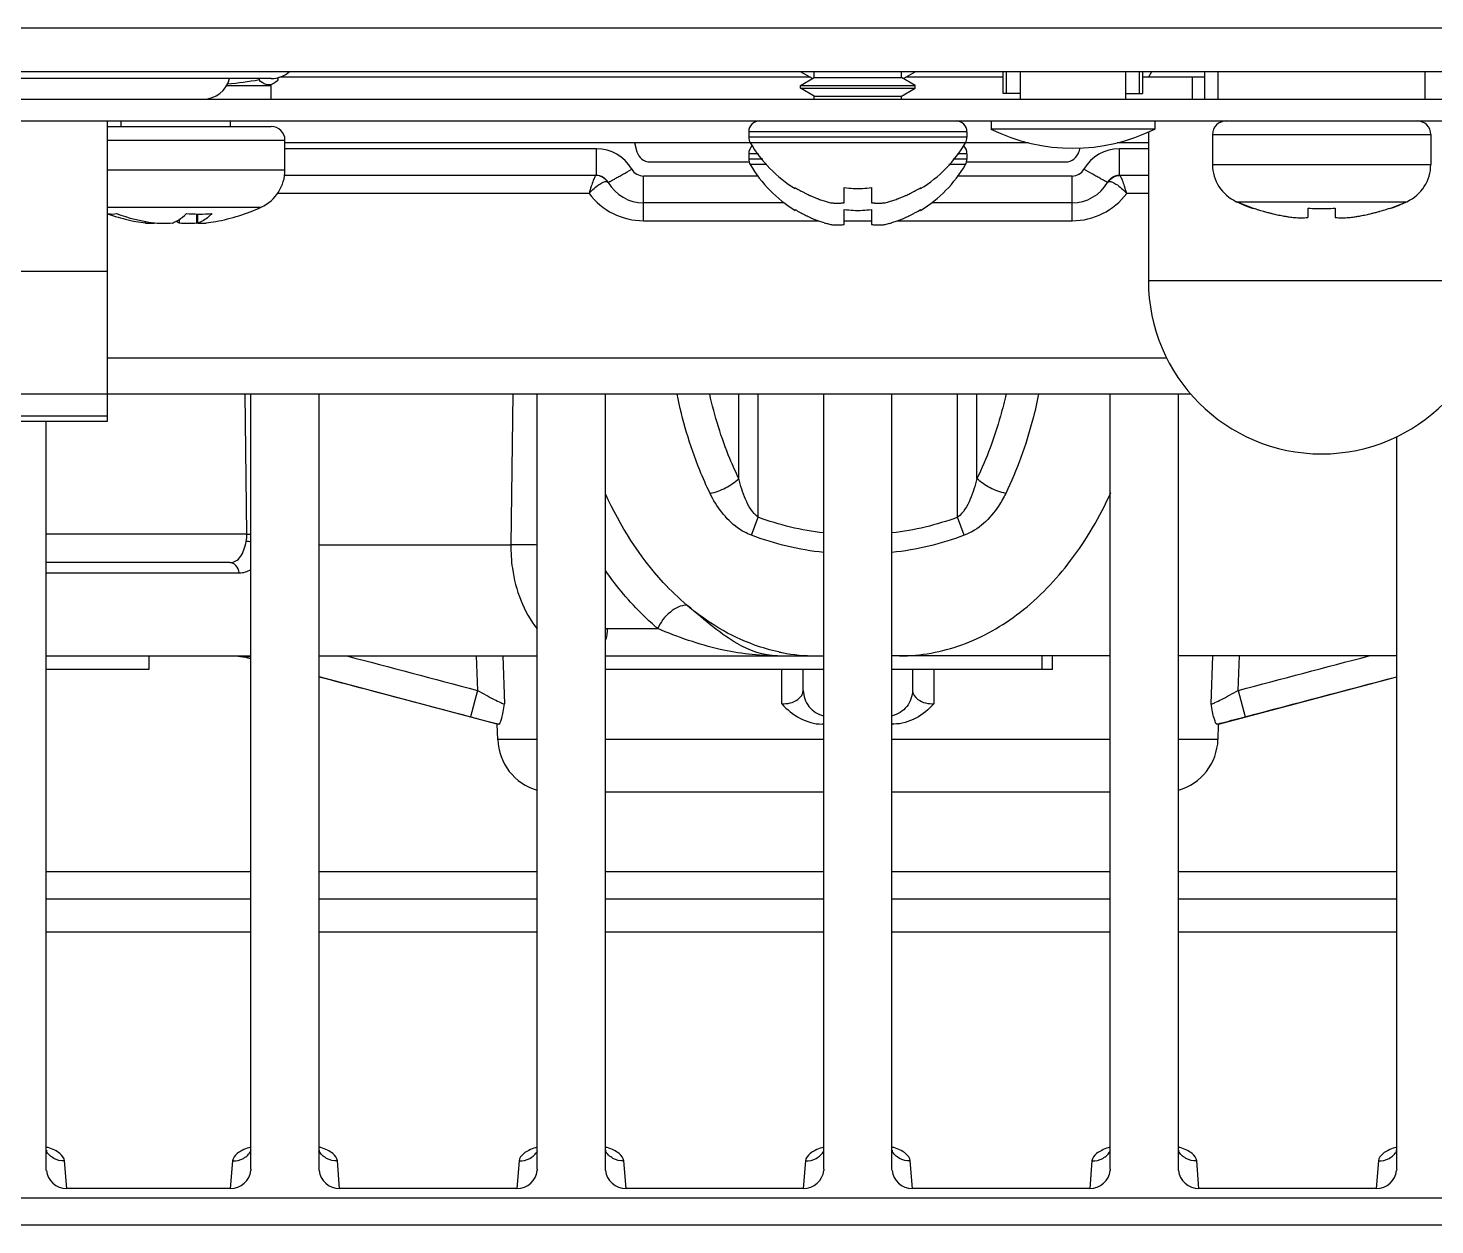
# Model space of a CAD drawing. Header units: millimetres. Extents: x 406 to 4339, y 342 to 2993.
# Drawn here: x 2964.6 to 3016.1, y 2305.3 to 2349.1 of the extents above; entities that cross this region are included whole.
import ezdxf

# ---------------------------------------------------------------- set-up
doc = ezdxf.new("R2010")
doc.units = ezdxf.units.MM
doc.header["$LTSCALE"] = 256.666667
doc.layers.get('0').update_dxf_attribs({"linetype": 'CONTINUOUS'})
doc.layers.add('ASSI', color=7, linetype='CONTINUOUS')
doc.layers.add('GEOM', color=7, linetype='CONTINUOUS')

msp = doc.modelspace()

# ---------------------------------------------------------------- linework, layer by layer
at = {"color": 7, "linetype": 'Continuous'}
for p, q in [((3292.975, 2347.533), (2696.975, 2347.533)), ((2973.475, 2347.283), (2940.475, 2347.283)), ((2973.027, 2347.283), (2973.027, 2347.233)), ((2973.719, 2347.315), (2973.719, 2347.233)), ((2973.512, 2347.084), (2973.359, 2347.033)), ((2695.875, 2346.533), (3294.075, 2346.533)), ((2696.981, 2345.733), (3292.969, 2345.733)), ((2967.475, 2334.733), (2967.475, 2345.733)), ((2992.675, 2343.255), (2992.675, 2343.288)), ((2994.475, 2342.737), (2994.475, 2343.288)), ((2995.475, 2343.288), (2995.475, 2342.737)), ((2997.275, 2343.288), (2997.275, 2343.255)), ((2970.103, 2341.993), (2970.103, 2342.123)), ((2970.744, 2341.993), (2970.744, 2342.323)), ((2970.787, 2341.993), (2970.787, 2342.321)), ((2992.675, 2342.455), (2992.675, 2342.488)), ((2994.475, 2341.937), (2994.475, 2342.488)), ((2995.475, 2342.488), (2995.475, 2341.937)), ((2997.275, 2342.488), (2997.275, 2342.455)), ((3009.475, 2342.521), (3009.475, 2342.539)), ((3011.475, 2342.193), (3011.475, 2342.539)), ((3012.475, 2342.539), (3012.475, 2342.193)), ((3014.475, 2342.539), (3014.475, 2342.521)), ((2968.864, 2341.993), (2968.864, 2342.046)), ((2969.163, 2341.993), (2969.163, 2341.999)), ((2963.275, 2335.733), (2967.475, 2335.733)), ((2963.275, 2334.927), (2967.475, 2334.927)), ((2960.125, 2334.733), (2967.475, 2334.733))]:
    msp.add_line(p, q, dxfattribs=at)
at = {"color": 9, "linetype": 'Continuous'}
msp.add_line((2960.975, 2340.233), (2967.475, 2340.233), dxfattribs=at)
at = {"color": 7, "linetype": 'Continuous'}
for centre, radius, start, end in [((2970.975, 2347.533), 1, 270, 345.5111), ((2973.475, 2348.283), 1, 270, 310.9514), ((2973.373, 2347.361), 0.306, 268.5685, 269.9713), ((2995.174, 2347.353), 4.8, 210.3012, 238.6273), ((2994.776, 2347.353), 4.8, 301.3727, 329.6988), ((2995.174, 2346.553), 4.8, 210.3012, 238.6273), ((2994.776, 2346.553), 4.8, 301.3727, 329.6988), ((2995.162, 2347.34), 4.755, 238.4659, 241.0313), ((2995.159, 2347.336), 4.75, 241.0316, 241.9926), ((2995.158, 2347.334), 4.747, 241.9926, 243.3187), ((2995.157, 2347.331), 4.744, 243.3188, 244.4598), ((2994.976, 2347.043), 3.788, 262.4006, 267.4511), ((2994.975, 2347.027), 3.773, 267.455, 270), ((2994.975, 2347.027), 3.773, 270, 272.545), ((2994.974, 2347.043), 3.788, 272.5489, 277.5994), ((2994.794, 2347.331), 4.744, 295.5402, 296.6812), ((2994.792, 2347.334), 4.747, 296.6813, 298.0074), ((2994.791, 2347.336), 4.75, 298.0074, 298.9684), ((2994.788, 2347.34), 4.755, 298.9687, 301.5341), ((2995.155, 2347.327), 4.74, 244.4598, 245.4278), ((2995.153, 2347.323), 4.735, 245.4278, 246.6825), ((2995.151, 2347.318), 4.73, 246.6826, 247.4526), ((2995.148, 2347.312), 4.723, 247.4524, 248.9975), ((2995.145, 2347.304), 4.715, 248.9977, 249.4819), ((2995.141, 2347.294), 4.704, 249.4813, 251.5344), ((2995.135, 2347.276), 4.684, 251.535, 252.6227), ((2995.131, 2347.26), 4.669, 252.6228, 253.6051), ((2995.122, 2347.23), 4.637, 253.6036, 255.6824), ((2994.229, 2344.727), 2.006, 262.7259, 264.7415), ((2994.227, 2344.706), 1.985, 264.7442, 265.3991), ((2994.226, 2344.694), 1.973, 265.3984, 266.7833), ((2994.225, 2344.683), 1.962, 266.7841, 267.6235), ((2994.225, 2344.676), 1.955, 267.6234, 268.8455), ((2994.225, 2344.672), 1.951, 268.8459, 270.9258), ((2994.225, 2344.674), 1.953, 270.9261, 271.9964), ((2994.225, 2344.681), 1.96, 271.9964, 273.0228), ((2994.224, 2344.691), 1.97, 273.0233, 274.286), ((2994.223, 2344.703), 1.982, 274.2856, 275.1372), ((2994.221, 2344.726), 2.005, 275.1401, 277.2744), ((2995.729, 2344.726), 2.005, 262.7256, 264.8598), ((2995.727, 2344.703), 1.982, 264.8627, 265.7144), ((2995.726, 2344.691), 1.97, 265.714, 266.9766), ((2995.725, 2344.68), 1.959, 266.9771, 268.0037), ((2995.725, 2344.675), 1.954, 268.0037, 269.0738), ((2995.725, 2344.672), 1.95, 269.0741, 270.1995), ((2995.725, 2344.672), 1.951, 270.1995, 271.1541), ((2995.725, 2344.676), 1.955, 271.1545, 272.3767), ((2995.725, 2344.683), 1.962, 272.3765, 273.2159), ((2995.724, 2344.694), 1.973, 273.2167, 274.6016), ((2995.723, 2344.706), 1.985, 274.6009, 275.2558), ((2995.721, 2344.727), 2.006, 275.2585, 277.2741), ((2994.828, 2347.23), 4.637, 284.3176, 286.3964), ((2994.82, 2347.26), 4.669, 286.3949, 287.3772), ((2994.815, 2347.276), 4.684, 287.3773, 288.465), ((2994.809, 2347.294), 4.704, 288.4656, 290.5187), ((2994.805, 2347.304), 4.715, 290.5181, 291.0023), ((2994.802, 2347.312), 4.723, 291.0025, 292.5476), ((2994.799, 2347.318), 4.73, 292.5474, 293.3174), ((2994.797, 2347.323), 4.735, 293.3175, 294.5722), ((2994.795, 2347.327), 4.74, 294.5722, 295.5402), ((3011.775, 2349.133), 7, 245.2801, 250.8179), ((3012.175, 2349.133), 7, 289.1821, 294.7199), ((2967.629, 2343.189), 0.868, 259.7953, 261.518), ((2969.652, 2348.248), 6.305, 249.7982, 252.561), ((2969.648, 2348.235), 6.291, 252.5659, 259.5997), ((2969.997, 2348.265), 6.321, 249.6305, 262.4194), ((2970.83, 2348.658), 6.336, 265.7491, 269.611), ((2970.83, 2348.667), 6.346, 269.6101, 270), ((2970.83, 2348.659), 6.338, 269.9991, 274.2505), ((2995.162, 2346.54), 4.755, 238.4659, 241.0313), ((2995.159, 2346.536), 4.75, 241.0316, 241.9926), ((2995.158, 2346.534), 4.747, 241.9926, 243.3187), ((2995.157, 2346.531), 4.744, 243.3188, 244.4598), ((2995.155, 2346.527), 4.74, 244.4598, 245.4278), ((2995.153, 2346.523), 4.735, 245.4278, 246.6825), ((2995.151, 2346.518), 4.73, 246.6826, 247.4526), ((2995.148, 2346.512), 4.723, 247.4524, 248.9975), ((2995.145, 2346.504), 4.715, 248.9977, 249.4819), ((2995.141, 2346.494), 4.704, 249.4813, 251.5344), ((2994.976, 2346.243), 3.788, 262.4006, 267.4511), ((2994.975, 2346.227), 3.773, 267.455, 272.545), ((2994.974, 2346.243), 3.788, 272.5489, 277.5994), ((2994.809, 2346.494), 4.704, 288.4656, 290.5187), ((2994.805, 2346.504), 4.715, 290.5181, 291.0023), ((2994.802, 2346.512), 4.723, 291.0025, 292.5476), ((2994.799, 2346.518), 4.73, 292.5474, 293.3174), ((2994.797, 2346.523), 4.735, 293.3175, 294.5722), ((2994.795, 2346.527), 4.74, 294.5722, 295.5402), ((2994.794, 2346.531), 4.744, 295.5402, 296.6812), ((2994.792, 2346.534), 4.747, 296.6813, 298.0074), ((2994.791, 2346.536), 4.75, 298.0074, 298.9684), ((2994.788, 2346.54), 4.755, 298.9687, 301.5341), ((3011.786, 2349.153), 7.007, 250.741, 252.3068), ((3011.788, 2349.159), 7.012, 252.3069, 253.8662), ((3011.789, 2349.163), 7.017, 253.8662, 254.2195), ((3011.791, 2349.168), 7.022, 254.2196, 255.4252), ((3011.792, 2349.174), 7.028, 255.4251, 256.0151), ((3011.794, 2349.181), 7.035, 256.0152, 256.9892), ((3011.796, 2349.19), 7.044, 256.9892, 257.7318), ((3011.798, 2349.2), 7.055, 257.7318, 258.5614), ((3011.801, 2349.214), 7.069, 258.5614, 259.4226), ((3011.804, 2349.23), 7.086, 259.4225, 260.136), ((3011.808, 2349.254), 7.11, 260.1363, 261.1566), ((3011.812, 2349.28), 7.136, 261.1563, 261.7036), ((3011.82, 2349.336), 7.192, 261.7052, 263.2535), ((3011.223, 2346.386), 4.2, 266.6176, 268.3314), ((3011.225, 2346.441), 4.255, 268.3283, 268.8891), ((3011.225, 2346.46), 4.274, 268.8896, 270.0287), ((3011.225, 2346.463), 4.278, 270.0278, 270.8511), ((3011.225, 2346.443), 4.257, 270.8511, 271.7144), ((3011.227, 2346.384), 4.198, 271.7116, 273.3826), ((3011.975, 2349.689), 7.168, 266.0041, 268.6706), ((3011.975, 2349.706), 7.184, 268.6697, 271.3303), ((3011.976, 2349.689), 7.168, 271.3294, 273.9959), ((3012.723, 2346.384), 4.198, 266.6174, 268.2884), ((3012.725, 2346.443), 4.257, 268.2856, 269.1489), ((3012.725, 2346.463), 4.277, 269.1489, 269.9722), ((3012.725, 2346.46), 4.274, 269.9713, 271.1104), ((3012.726, 2346.441), 4.255, 271.1109, 271.6717), ((3012.727, 2346.386), 4.2, 271.6686, 273.3824), ((3012.13, 2349.336), 7.192, 276.7465, 278.2948), ((3012.138, 2349.28), 7.136, 278.2964, 278.8437), ((3012.142, 2349.254), 7.11, 278.8434, 279.8637), ((3012.146, 2349.23), 7.086, 279.864, 280.5775), ((3012.149, 2349.214), 7.069, 280.5774, 281.4385), ((3012.152, 2349.2), 7.055, 281.4386, 282.2682), ((3012.154, 2349.19), 7.044, 282.2682, 283.0108), ((3012.156, 2349.181), 7.035, 283.0108, 283.9848), ((3012.158, 2349.174), 7.028, 283.9849, 284.5749), ((3012.16, 2349.168), 7.022, 284.5748, 285.7804), ((3012.161, 2349.163), 7.017, 285.7805, 286.1338), ((3012.162, 2349.159), 7.012, 286.1338, 287.6931), ((3012.164, 2349.153), 7.007, 287.6932, 289.259), ((2969.657, 2348.291), 6.347, 259.6074, 262.8275), ((2969.014, 2343.506), 1.521, 264.3606, 275.6394), ((2970.006, 2348.343), 6.4, 262.433, 262.8233), ((2969.527, 2348.939), 6.953, 267.3586, 272.6414), ((2970.423, 2348.939), 6.953, 267.3586, 272.6414), ((2969.944, 2348.343), 6.4, 277.1767, 277.567), ((2970.936, 2343.506), 1.521, 264.3606, 275.6394), ((2970.293, 2348.291), 6.347, 277.1725, 280.3926), ((2995.135, 2346.476), 4.684, 251.535, 252.6227), ((2995.131, 2346.46), 4.669, 252.6228, 253.6051), ((2995.122, 2346.43), 4.637, 253.6036, 255.6824), ((2994.229, 2343.927), 2.006, 262.7259, 264.7415), ((2994.227, 2343.906), 1.985, 264.7442, 265.3991), ((2994.226, 2343.894), 1.973, 265.3984, 266.7833), ((2994.225, 2343.883), 1.962, 266.7841, 267.6235), ((2994.225, 2343.876), 1.955, 267.6234, 268.8455), ((2994.225, 2343.872), 1.951, 268.8459, 270.9258), ((2994.225, 2343.874), 1.953, 270.9261, 271.9964), ((2994.225, 2343.881), 1.96, 271.9964, 273.0228), ((2994.224, 2343.891), 1.97, 273.0233, 274.286), ((2994.223, 2343.903), 1.982, 274.2856, 275.1372), ((2994.221, 2343.926), 2.005, 275.1401, 277.2744), ((2995.729, 2343.926), 2.005, 262.7256, 264.8598), ((2995.727, 2343.903), 1.982, 264.8627, 265.7144), ((2995.726, 2343.891), 1.97, 265.714, 266.9766), ((2995.725, 2343.88), 1.959, 266.9771, 268.0037), ((2995.725, 2343.875), 1.954, 268.0037, 269.0738), ((2995.725, 2343.872), 1.95, 269.0741, 270.1995), ((2995.725, 2343.872), 1.951, 270.1995, 271.1541), ((2995.725, 2343.876), 1.955, 271.1545, 272.3767), ((2995.725, 2343.883), 1.962, 272.3765, 273.2159), ((2995.724, 2343.894), 1.973, 273.2167, 274.6016), ((2995.723, 2343.906), 1.985, 274.6009, 275.2558), ((2995.721, 2343.927), 2.006, 275.2585, 277.2741), ((2994.828, 2346.43), 4.637, 284.3176, 286.3964), ((2994.82, 2346.46), 4.669, 286.3949, 287.3772), ((2994.815, 2346.476), 4.684, 287.3773, 288.465)]:
    msp.add_arc(centre, radius, start, end, dxfattribs=at)
for points in [[(2973.027, 2347.233), (2972.642, 2347.165), (2972.255, 2347.112), (2971.865, 2347.082)], [(2973.48, 2347.073), (2973.445, 2347.062), (2973.409, 2347.055), (2973.373, 2347.055)], [(2967.501, 2342.331), (2967.598, 2342.316), (2967.7, 2342.319), (2967.797, 2342.339)], [(2969.847, 2341.993), (2969.891, 2342.008), (2969.934, 2342.027), (2969.975, 2342.048)], [(2970.103, 2341.993), (2970.059, 2342.008), (2970.016, 2342.027), (2969.975, 2342.048)]]:
    msp.add_open_spline(points, degree=3, dxfattribs=at)
for points, knots in [([(2973.365, 2347.055), (2973.336, 2347.056), (2973.207, 2347.078), (2973.099, 2347.163), (2973.027, 2347.233)], [0, 0, 0, 0, 0.221861, 1, 1, 1, 1]), ([(2973.719, 2347.233), (2973.699, 2347.214), (2973.628, 2347.15), (2973.546, 2347.095), (2973.48, 2347.073)], [0, 0, 0, 0, 0.276579, 1, 1, 1, 1]), ([(2969.975, 2342.048), (2970.009, 2342.064), (2970.149, 2342.144), (2970.274, 2342.25), (2970.36, 2342.339)], [0, 0, 0, 0, 0.231936, 1, 1, 1, 1]), ([(2971.3, 2342.339), (2971.26, 2342.298), (2971.109, 2342.156), (2970.929, 2342.042), (2970.787, 2341.993)], [0, 0, 0, 0, 0.276339, 1, 1, 1, 1])]:
    msp.add_open_spline(points, degree=3, knots=knots, dxfattribs=at)
at = {"layer": 'ASSI', "color": 7, "linetype": 'Continuous'}
for p, q in [((2993.375, 2347.321), (2993.375, 2347.533)), ((2996.575, 2347.321), (2996.575, 2347.533)), ((2993.375, 2346.533), (2993.375, 2346.644)), ((2996.575, 2346.533), (2996.575, 2346.644)), ((2967.975, 2345.533), (2967.975, 2345.723)), ((2971.975, 2345.533), (2971.975, 2345.723)), ((2967.475, 2345.533), (2973.475, 2345.533)), ((2990.975, 2345.333), (2990.975, 2345.133)), ((2998.975, 2345.333), (2998.975, 2345.133)), ((3007.975, 2345.233), (3007.975, 2344.137)), ((3015.975, 2345.233), (3015.975, 2344.137)), ((2973.975, 2343.937), (2973.975, 2345.033)), ((2990.975, 2344.533), (2990.975, 2344.333)), ((2998.975, 2344.533), (2998.975, 2344.333)), ((3009.475, 2342.521), (3008.848, 2342.774)), ((3014.475, 2342.521), (3015.102, 2342.774)), ((2968.984, 2326.133), (2968.984, 2325.633)), ((2968.983, 2325.633), (2965.225, 2325.633))]:
    msp.add_line(p, q, dxfattribs=at)
at = {"layer": 'ASSI', "color": 9, "linetype": 'Continuous'}
for p, q in [((2998.975, 2345.333), (2990.975, 2345.333)), ((3007.975, 2345.233), (3015.975, 2345.233)), ((2967.475, 2345.033), (2973.975, 2345.033)), ((2998.975, 2345.133), (2990.975, 2345.133)), ((2998.92, 2344.931), (2991.03, 2344.931)), ((2991.334, 2344.533), (2990.975, 2344.533)), ((2991.487, 2344.333), (2990.975, 2344.333)), ((2991.641, 2344.131), (2991.03, 2344.131)), ((2998.92, 2344.131), (2998.309, 2344.131)), ((2998.975, 2344.333), (2998.463, 2344.333)), ((2998.975, 2344.533), (2998.633, 2344.533)), ((3007.975, 2344.137), (3015.975, 2344.137)), ((2967.475, 2343.937), (2973.975, 2343.937)), ((2967.475, 2342.574), (2973.102, 2342.574)), ((3008.848, 2342.774), (3015.102, 2342.774))]:
    msp.add_line(p, q, dxfattribs=at)
at = {"layer": 'ASSI', "color": 7, "linetype": 'Continuous'}
for centre, radius, start, end in [((2991.375, 2345.333), 0.4, 90, 180), ((2998.575, 2345.333), 0.4, 0, 90), ((3008.475, 2345.233), 0.5, 90, 180), ((3015.475, 2345.233), 0.5, 0, 90), ((2973.475, 2345.033), 0.5, 0, 90), ((2991.375, 2345.133), 0.4, 180, 210.3012), ((2991.375, 2344.533), 0.4, 132.2886, 180), ((2995.174, 2347.353), 4.8, 210.3012, 238.6273), ((2994.776, 2347.353), 4.8, 301.3727, 329.6988), ((2998.575, 2344.533), 0.4, 0, 47.7114), ((2998.575, 2345.133), 0.4, 329.6988, 360), ((2991.375, 2344.333), 0.4, 180, 210.3012), ((2995.174, 2346.553), 4.8, 210.3012, 238.6273), ((2994.776, 2346.553), 4.8, 301.3727, 329.6988), ((2998.575, 2344.333), 0.4, 329.6988, 360), ((3009.475, 2344.137), 1.5, 180, 245.2801), ((3014.475, 2344.137), 1.5, 294.7199, 360), ((2972.475, 2343.937), 1.5, 294.7199, 360), ((2970.175, 2348.933), 7, 280.397, 294.7199), ((2969.775, 2348.933), 7, 250.7601, 253.2419)]:
    msp.add_arc(centre, radius, start, end, dxfattribs=at)
at = {"layer": 'GEOM', "color": 9, "linetype": 'Continuous'}
for p, q in [((3292.975, 2349.133), (2696.975, 2349.133)), ((2993.222, 2347.333), (2973.772, 2347.333)), ((3000.305, 2347.333), (2996.729, 2347.333)), ((3005.625, 2347.333), (3005.405, 2347.333)), ((3008.175, 2347.533), (3008.175, 2346.533)), ((3015.775, 2346.533), (3015.775, 2347.533)), ((2985.389, 2344.715), (2973.975, 2344.715)), ((2985.389, 2343.733), (2985.389, 2344.715)), ((3005.625, 2344.715), (3004.561, 2344.715)), ((3004.561, 2343.733), (3004.561, 2344.715)), ((2991.33, 2343.715), (2987.121, 2343.715)), ((2987.121, 2342.075), (2987.121, 2343.715)), ((3002.829, 2343.715), (2998.62, 2343.715)), ((3002.829, 2342.075), (3002.829, 2343.715)), ((2985.121, 2343.075), (2973.693, 2343.075)), ((3005.625, 2343.075), (3004.829, 2343.075)), ((2987.121, 2342.075), (2993.531, 2342.075)), ((2994.475, 2342.075), (2995.475, 2342.075)), ((2996.419, 2342.075), (3002.829, 2342.075)), ((3005.625, 2339.883), (3018.325, 2339.883)), ((2967.475, 2337.049), (3006.306, 2337.049)), ((2972.576, 2330.588), (2972.513, 2335.733)), ((2982.324, 2335.733), (2982.256, 2330.203)), ((2990.612, 2332.628), (2990.612, 2335.733)), ((2991.319, 2331.212), (2991.319, 2335.733)), ((2998.632, 2331.212), (2998.632, 2335.733)), ((2999.339, 2332.628), (2999.339, 2335.733)), ((2991.073, 2330.552), (2991.319, 2331.212)), ((2998.877, 2330.552), (2998.632, 2331.212)), ((2972.576, 2330.588), (2965.225, 2330.588)), ((2975.225, 2330.203), (2982.256, 2330.203)), ((2965.225, 2329.173), (2972.301, 2329.173)), ((2985.791, 2327.133), (2987.637, 2327.133)), ((2972.425, 2326.1), (2972.474, 2326.1)), ((2980.985, 2326.133), (2981.03, 2324.868)), ((2981.963, 2326.133), (2982.026, 2324.375)), ((3001.729, 2325.633), (3001.729, 2326.133)), ((3007.925, 2324.375), (3007.987, 2326.133)), ((3008.92, 2324.868), (3008.966, 2326.133)), ((2992.186, 2324.37), (2992.185, 2325.633)), ((2997.765, 2325.633), (2997.764, 2324.375)), ((2981.03, 2324.868), (2980.775, 2323.902)), ((3008.92, 2324.868), (3009.175, 2323.902)), ((2983.225, 2323.063), (2981.774, 2323.063)), ((2993.725, 2323.063), (2985.725, 2323.063)), ((3004.225, 2323.063), (2996.225, 2323.063)), ((3008.176, 2323.063), (3006.725, 2323.063)), ((2972.725, 2318.215), (2965.225, 2318.215)), ((2983.225, 2318.215), (2975.225, 2318.215)), ((2993.725, 2318.215), (2985.725, 2318.215)), ((3004.225, 2318.215), (2996.225, 2318.215)), ((3014.725, 2318.215), (3006.725, 2318.215)), ((2965.225, 2316.015), (2972.725, 2316.015)), ((2975.225, 2316.015), (2983.225, 2316.015)), ((2985.725, 2316.015), (2993.725, 2316.015)), ((2996.225, 2316.015), (3004.225, 2316.015)), ((3006.725, 2316.015), (3014.725, 2316.015)), ((2965.978, 2306.619), (2965.895, 2307.624)), ((2972.055, 2307.624), (2971.972, 2306.619)), ((2975.978, 2306.619), (2975.895, 2307.624)), ((2982.555, 2307.624), (2982.472, 2306.619)), ((2986.478, 2306.619), (2986.395, 2307.624)), ((2993.055, 2307.624), (2992.972, 2306.619)), ((2996.978, 2306.619), (2996.895, 2307.624)), ((3003.555, 2307.624), (3003.472, 2306.619)), ((3007.478, 2306.619), (3007.395, 2307.624)), ((3014.055, 2307.624), (3013.972, 2306.619)), ((2925.597, 2306.271), (3064.353, 2306.271))]:
    msp.add_line(p, q, dxfattribs=at)
at = {"layer": 'GEOM', "color": 7, "linetype": 'Continuous'}
for p, q in [((2993.308, 2347.283), (2992.875, 2347.533)), ((2992.875, 2347.033), (2993.375, 2347.321)), ((2993.375, 2347.321), (2996.575, 2347.321)), ((2997.075, 2347.033), (2996.575, 2347.321)), ((2996.642, 2347.283), (2997.075, 2347.533)), ((3000.305, 2346.733), (3000.305, 2347.533)), ((3000.418, 2346.733), (3000.418, 2347.533)), ((3000.924, 2347.533), (3000.924, 2346.533)), ((3004.786, 2347.533), (3004.786, 2346.533)), ((3005.292, 2347.533), (3005.292, 2346.733)), ((3005.405, 2347.533), (3005.405, 2346.733)), ((3005.742, 2347.533), (3005.625, 2347.333)), ((3007.675, 2347.333), (3005.625, 2347.333)), ((3007.225, 2347.333), (3007.225, 2346.533)), ((3007.675, 2347.533), (3007.675, 2346.533)), ((2971.841, 2347.033), (2973.475, 2347.033)), ((2973.475, 2346.533), (2973.475, 2347.033)), ((2992.875, 2347.033), (2997.075, 2347.033)), ((2992.875, 2346.933), (2992.875, 2347.033)), ((2992.875, 2346.933), (2997.075, 2346.933)), ((2993.375, 2346.644), (2992.875, 2346.933)), ((2996.575, 2346.644), (2997.075, 2346.933)), ((2997.075, 2346.933), (2997.075, 2347.033)), ((3000.924, 2346.733), (3000.305, 2346.733)), ((3004.786, 2346.733), (3005.405, 2346.733)), ((2993.375, 2346.644), (2996.575, 2346.644)), ((2999.855, 2345.733), (2999.855, 2345.433)), ((3005.855, 2345.733), (3005.855, 2345.433)), ((3005.855, 2345.433), (2999.855, 2345.433)), ((3005.625, 2345.33), (3005.625, 2339.883)), ((2991.03, 2344.933), (2973.975, 2344.933)), ((2986.788, 2344.933), (2986.876, 2344.603)), ((3001.232, 2344.933), (2998.92, 2344.933)), ((3003.112, 2344.743), (3003.074, 2344.603)), ((3005.625, 2344.933), (3004.478, 2344.933)), ((2987.359, 2344.233), (2990.989, 2344.233)), ((2998.961, 2344.233), (3002.591, 2344.233)), ((2985.389, 2343.733), (2973.946, 2343.733)), ((3005.625, 2343.733), (3004.561, 2343.733)), ((2992.269, 2342.733), (2987.121, 2342.733)), ((3002.829, 2342.733), (2997.681, 2342.733)), ((2967.475, 2335.733), (3007.17, 2335.733)), ((2972.725, 2307.329), (2972.725, 2335.733)), ((2975.225, 2307.329), (2975.225, 2335.733)), ((2983.225, 2307.329), (2983.225, 2335.733)), ((2985.725, 2307.329), (2985.725, 2335.733)), ((2993.725, 2307.329), (2993.725, 2335.733)), ((2996.225, 2307.329), (2996.225, 2335.733)), ((3004.225, 2307.329), (3004.225, 2335.733)), ((3006.725, 2307.329), (3006.725, 2335.733)), ((2965.225, 2307.329), (2965.225, 2334.733)), ((3014.725, 2307.329), (3014.725, 2334.168)), ((2971.957, 2329.553), (2965.225, 2329.553)), ((2965.225, 2326.133), (2972.725, 2326.133)), ((2972.17, 2326.133), (2972.425, 2326.1)), ((2972.725, 2326.02), (2972.425, 2326.1)), ((2975.225, 2326.133), (2983.225, 2326.133)), ((2985.725, 2326.133), (2993.725, 2326.133)), ((3004.225, 2326.133), (2996.225, 2326.133)), ((3002.109, 2325.633), (3002.109, 2326.133)), ((3014.725, 2326.133), (3006.725, 2326.133)), ((2993.725, 2325.633), (2985.725, 2325.633)), ((2992.975, 2324.868), (2992.975, 2325.633)), ((3002.108, 2325.633), (2996.225, 2325.633)), ((2996.975, 2325.633), (2996.975, 2324.868)), ((2981.754, 2323.633), (2975.225, 2325.359)), ((3008.196, 2323.633), (3014.725, 2325.359)), ((2981.82, 2323.633), (2981.754, 2323.633)), ((2981.774, 2323.063), (2981.754, 2323.633)), ((2993.725, 2323.633), (2993.662, 2323.633)), ((2996.289, 2323.633), (2996.225, 2323.633)), ((3008.196, 2323.633), (3008.13, 2323.633)), ((3008.176, 2323.063), (3008.196, 2323.633)), ((2993.725, 2321.133), (2985.725, 2321.133)), ((3004.225, 2321.133), (2996.225, 2321.133)), ((2965.225, 2317.233), (2972.725, 2317.233)), ((2975.225, 2317.233), (2983.225, 2317.233)), ((2985.725, 2317.233), (2993.725, 2317.233)), ((2996.225, 2317.233), (3004.225, 2317.233)), ((3006.725, 2317.233), (3014.725, 2317.233)), ((2965.244, 2308.002), (2965.225, 2308.026)), ((2972.725, 2308.026), (2972.706, 2308.002)), ((2975.244, 2308.002), (2975.225, 2308.026)), ((2983.225, 2308.026), (2983.206, 2308.002)), ((2985.744, 2308.002), (2985.725, 2308.026)), ((2993.725, 2308.026), (2993.706, 2308.002)), ((2996.244, 2308.002), (2996.225, 2308.026)), ((3004.225, 2308.026), (3004.206, 2308.002)), ((3006.744, 2308.002), (3006.725, 2308.026)), ((3014.725, 2308.026), (3014.706, 2308.002)), ((2965.253, 2307.994), (2965.244, 2308.002)), ((2965.248, 2307.998), (2965.253, 2307.994)), ((2972.706, 2308.002), (2972.698, 2307.994)), ((2975.253, 2307.994), (2975.244, 2308.002)), ((2975.248, 2307.998), (2975.253, 2307.994)), ((2983.206, 2308.002), (2983.198, 2307.994)), ((2985.753, 2307.994), (2985.744, 2308.002)), ((2985.748, 2307.998), (2985.753, 2307.994)), ((2993.706, 2308.002), (2993.698, 2307.994)), ((2996.253, 2307.994), (2996.244, 2308.002)), ((2996.248, 2307.998), (2996.253, 2307.994)), ((3004.206, 2308.002), (3004.198, 2307.994)), ((3006.753, 2307.994), (3006.744, 2308.002)), ((3006.748, 2307.998), (3006.753, 2307.994)), ((3014.706, 2308.002), (3014.698, 2307.994)), ((2965.227, 2307.274), (2965.225, 2307.329)), ((2972.725, 2307.329), (2972.723, 2307.274)), ((2975.227, 2307.274), (2975.225, 2307.329)), ((2983.225, 2307.329), (2983.223, 2307.274)), ((2985.727, 2307.274), (2985.725, 2307.329)), ((2993.725, 2307.329), (2993.723, 2307.274)), ((2996.227, 2307.274), (2996.225, 2307.329)), ((3004.225, 2307.329), (3004.223, 2307.274)), ((3006.727, 2307.274), (3006.725, 2307.329)), ((3014.725, 2307.329), (3014.723, 2307.274)), ((2971.972, 2306.619), (2965.978, 2306.619)), ((2982.472, 2306.619), (2975.978, 2306.619)), ((2992.972, 2306.619), (2986.478, 2306.619)), ((3003.472, 2306.619), (2996.978, 2306.619)), ((3013.972, 2306.619), (3007.478, 2306.619)), ((2925.597, 2305.284), (3064.353, 2305.284))]:
    msp.add_line(p, q, dxfattribs=at)
for centre, radius, start, end in [((3002.855, 2351.511), 6.779, 243.732, 296.268), ((2987.359, 2344.733), 0.5, 195, 270), ((3002.591, 2344.733), 0.5, 270, 345), ((2985.389, 2343.233), 0.5, 30, 90), ((3004.561, 2343.233), 0.5, 90, 150), ((2987.121, 2344.233), 1.5, 210, 270), ((3002.829, 2344.233), 1.5, 270, 330), ((3011.975, 2339.883), 6.35, 180, 360), ((2983.773, 2323.133), 2, 182, 254.0428), ((3006.177, 2323.133), 2, 285.9572, 358)]:
    msp.add_arc(centre, radius, start, end, dxfattribs=at)
at = {"layer": 'GEOM', "color": 9, "linetype": 'Continuous'}
for centre, radius, start, end in [((2985.389, 2343.215), 1.5, 30.0006, 89.9994), ((3004.561, 2343.215), 1.5, 90.0006, 149.9994), ((2987.121, 2344.215), 0.5, 210.0001, 269.9999), ((3002.829, 2344.215), 0.5, 270.0001, 329.9999), ((2987.121, 2344.575), 2.5, 216.8681, 270.0008), ((3002.829, 2344.575), 2.5, 269.9997, 323.1312), ((2971.17, 2330.579), 1.407, 349.6197, 0.3688), ((2972.747, 2337.889), 7.303, 268.6629, 269.8214), ((2985.791, 2328.626), 1.493, 267.4569, 269.9983), ((2986.339, 2375.904), 51.698, 254.443, 254.7251), ((2993.467, 2332.819), 6.688, 257.9676, 259.1059), ((2993.448, 2332.708), 6.575, 259.0933, 269.9622), ((2964.63, 2306.016), 2.198, 72.5559, 74.2611), ((2973.318, 2306.023), 2.191, 105.7369, 107.5897), ((2974.63, 2306.016), 2.198, 72.5559, 74.2611), ((2983.818, 2306.023), 2.191, 105.7369, 107.5897), ((2985.13, 2306.016), 2.198, 72.5559, 74.2611), ((2994.318, 2306.023), 2.191, 105.7369, 107.5897), ((2995.63, 2306.016), 2.198, 72.5559, 74.2611), ((3004.818, 2306.023), 2.191, 105.7369, 107.5897), ((3006.13, 2306.016), 2.198, 72.5559, 74.2611), ((3015.318, 2306.023), 2.191, 105.7369, 107.5897)]:
    msp.add_arc(centre, radius, start, end, dxfattribs=at)
at = {"layer": 'GEOM', "color": 7, "linetype": 'Continuous'}
for centre, major_axis, start_param, end_param in [((2965.976, 2307.327), (0.75, -0.019), -3.03939, -1.543491), ((2971.975, 2307.327), (0.75, 0.019), -1.598102, -0.102202), ((2975.976, 2307.327), (0.75, -0.019), -3.03939, -1.543491), ((2982.475, 2307.327), (0.75, 0.019), -1.598102, -0.102202), ((2986.476, 2307.327), (0.75, -0.019), -3.03939, -1.543491), ((2992.975, 2307.327), (0.75, 0.019), -1.598102, -0.102202), ((2996.976, 2307.327), (0.75, -0.019), -3.03939, -1.543491), ((3003.475, 2307.327), (0.75, 0.019), -1.598102, -0.102202), ((3007.476, 2307.327), (0.75, -0.019), -3.03939, -1.543491), ((3013.975, 2307.327), (0.75, 0.019), -1.598102, -0.102202)]:
    msp.add_ellipse(centre, major_axis=major_axis, ratio=0.942634, start_param=start_param, end_param=end_param, dxfattribs=at)
at = {"layer": 'GEOM', "color": 9, "linetype": 'Continuous'}
for points, knots in [([(2985.38, 2343.733), (2985.373, 2343.733), (2985.355, 2343.715), (2985.319, 2343.657), (2985.263, 2343.526), (2985.193, 2343.323), (2985.146, 2343.163), (2985.121, 2343.075)], [0, 0, 0, 0, 0.031217, 0.091649, 0.301543, 0.613566, 1, 1, 1, 1]), ([(2985.791, 2343.506), (2985.747, 2343.574), (2985.625, 2343.691), (2985.461, 2343.733), (2985.38, 2343.733)], [0, 0, 0, 0, 0.501999, 1, 1, 1, 1]), ([(2985.822, 2343.483), (2985.823, 2343.481), (2985.831, 2343.487), (2985.842, 2343.49), (2985.864, 2343.502), (2985.907, 2343.524), (2985.98, 2343.564), (2986.087, 2343.623), (2986.216, 2343.695), (2986.419, 2343.811), (2986.579, 2343.902), (2986.688, 2343.965)], [0, 0, 0, 0, 0.00503, 0.019461, 0.043288, 0.076289, 0.168519, 0.292666, 0.444019, 0.616831, 1, 1, 1, 1]), ([(3004.128, 2343.483), (3004.127, 2343.481), (3004.119, 2343.487), (3004.108, 2343.49), (3004.086, 2343.502), (3004.043, 2343.524), (3003.97, 2343.564), (3003.864, 2343.623), (3003.734, 2343.695), (3003.531, 2343.811), (3003.372, 2343.902), (3003.262, 2343.965)], [0, 0, 0, 0, 0.00503, 0.019461, 0.043288, 0.076289, 0.168518, 0.292665, 0.444018, 0.61683, 1, 1, 1, 1]), ([(3004.159, 2343.506), (3004.203, 2343.574), (3004.325, 2343.691), (3004.489, 2343.733), (3004.57, 2343.733)], [0, 0, 0, 0, 0.501998, 1, 1, 1, 1]), ([(3004.829, 2343.075), (3004.804, 2343.164), (3004.757, 2343.324), (3004.687, 2343.526), (3004.632, 2343.657), (3004.595, 2343.715), (3004.577, 2343.733), (3004.57, 2343.733)], [0, 0, 0, 0, 0.386441, 0.698462, 0.908351, 0.968782, 1, 1, 1, 1]), ([(2985.121, 2343.075), (2985.239, 2343.205), (2985.414, 2343.371), (2985.652, 2343.5), (2985.756, 2343.519), (2985.791, 2343.506)], [0, 0, 0, 0, 0.642669, 0.863049, 1, 1, 1, 1]), ([(3004.159, 2343.506), (3004.194, 2343.519), (3004.298, 2343.5), (3004.536, 2343.371), (3004.712, 2343.205), (3004.829, 2343.075)], [0, 0, 0, 0, 0.13695, 0.357329, 1, 1, 1, 1]), ([(2989.557, 2332.086), (2989.421, 2332.367), (2988.902, 2333.538), (2988.539, 2334.777), (2988.348, 2335.727)], [0, 0, 0, 0, 0.243377, 1, 1, 1, 1]), ([(2990.612, 2332.628), (2990.495, 2332.868), (2990.047, 2333.868), (2989.722, 2334.922), (2989.544, 2335.731)], [0, 0, 0, 0, 0.243759, 1, 1, 1, 1]), ([(3000.406, 2335.731), (3000.346, 2335.457), (3000.081, 2334.394), (2999.695, 2333.36), (2999.339, 2332.628)], [0, 0, 0, 0, 0.256048, 1, 1, 1, 1]), ([(3001.602, 2335.727), (3001.537, 2335.405), (3001.248, 2334.157), (3000.808, 2332.943), (3000.394, 2332.086)], [0, 0, 0, 0, 0.25639, 1, 1, 1, 1]), ([(2989.557, 2332.086), (2989.755, 2332.125), (2990.132, 2332.269), (2990.471, 2332.491), (2990.612, 2332.628)], [0, 0, 0, 0, 0.507221, 1, 1, 1, 1]), ([(2991.319, 2331.212), (2991.104, 2331.371), (2990.831, 2331.867), (2990.674, 2332.37), (2990.612, 2332.628)], [0, 0, 0, 0, 0.501477, 1, 1, 1, 1]), ([(2999.339, 2332.628), (2999.276, 2332.37), (2999.119, 2331.866), (2998.846, 2331.372), (2998.632, 2331.212)], [0, 0, 0, 0, 0.498523, 1, 1, 1, 1]), ([(3000.394, 2332.086), (3000.195, 2332.125), (2999.818, 2332.269), (2999.479, 2332.491), (2999.339, 2332.628)], [0, 0, 0, 0, 0.507225, 1, 1, 1, 1]), ([(2991.073, 2330.552), (2990.894, 2330.619), (2990.248, 2330.977), (2989.792, 2331.601), (2989.557, 2332.086)], [0, 0, 0, 0, 0.261678, 1, 1, 1, 1]), ([(2996.507, 2326.133), (2997.277, 2326.133), (2998.874, 2326.425), (3001.049, 2327.674), (3002.911, 2329.619), (3003.846, 2331.235), (3004.244, 2332.113)], [0, 0, 0, 0, 0.224343, 0.461416, 0.719351, 1, 1, 1, 1]), ([(3000.394, 2332.086), (3000.316, 2331.926), (2999.964, 2331.294), (2999.392, 2330.746), (2998.877, 2330.552)], [0, 0, 0, 0, 0.244062, 1, 1, 1, 1]), ([(2971.957, 2329.553), (2972.033, 2329.553), (2972.191, 2329.592), (2972.37, 2329.773), (2972.486, 2330.027), (2972.534, 2330.221), (2972.553, 2330.325)], [0, 0, 0, 0, 0.214279, 0.436795, 0.698045, 1, 1, 1, 1]), ([(2982.256, 2330.203), (2982.252, 2329.915), (2982.32, 2328.833), (2982.718, 2327.748), (2983.218, 2327.127)], [0, 0, 0, 0, 0.265444, 1, 1, 1, 1]), ([(2983.228, 2330.194), (2983.141, 2330.195), (2982.817, 2330.2), (2982.493, 2330.203), (2982.256, 2330.203)], [0, 0, 0, 0, 0.267639, 1, 1, 1, 1]), ([(2972.301, 2329.173), (2972.283, 2329.272), (2972.217, 2329.451), (2972.038, 2329.553), (2971.957, 2329.553)], [0, 0, 0, 0, 0.553851, 1, 1, 1, 1]), ([(2987.637, 2327.133), (2987.461, 2327.283), (2986.755, 2327.926), (2986.137, 2328.664), (2985.721, 2329.255)], [0, 0, 0, 0, 0.242174, 1, 1, 1, 1]), ([(2988.708, 2327.99), (2988.49, 2327.99), (2988.033, 2327.753), (2987.737, 2327.367), (2987.637, 2327.133)], [0, 0, 0, 0, 0.462289, 1, 1, 1, 1]), ([(2992.029, 2326.133), (2991.514, 2326.133), (2990.667, 2326.454), (2989.628, 2327.207), (2989.038, 2327.71), (2988.708, 2327.99)], [0, 0, 0, 0, 0.399729, 0.664139, 1, 1, 1, 1]), ([(2992.073, 2326.278), (2991.774, 2326.342), (2990.554, 2326.689), (2989.44, 2327.368), (2988.708, 2327.99)], [0, 0, 0, 0, 0.241376, 1, 1, 1, 1]), ([(2992.029, 2326.133), (2991.323, 2326.133), (2989.809, 2326.311), (2988.377, 2326.819), (2987.637, 2327.133)], [0, 0, 0, 0, 0.46752, 1, 1, 1, 1]), ([(2972.256, 2326.133), (2972.271, 2326.133), (2972.344, 2326.13), (2972.417, 2326.116), (2972.474, 2326.1)], [0, 0, 0, 0, 0.200153, 1, 1, 1, 1]), ([(2981.03, 2324.868), (2981.136, 2324.809), (2981.34, 2324.697), (2981.624, 2324.543), (2981.847, 2324.439), (2981.976, 2324.377), (2982.026, 2324.375)], [0, 0, 0, 0, 0.327175, 0.627704, 0.866732, 1, 1, 1, 1]), ([(2992.186, 2324.375), (2992.389, 2324.376), (2992.738, 2324.428), (2992.975, 2324.739), (2992.975, 2324.868)], [0, 0, 0, 0, 0.610341, 1, 1, 1, 1]), ([(2992.975, 2324.868), (2992.975, 2324.66), (2993.127, 2324.227), (2993.514, 2323.986), (2993.721, 2323.933)], [0, 0, 0, 0, 0.494967, 1, 1, 1, 1]), ([(2996.975, 2324.868), (2996.975, 2324.66), (2996.823, 2324.227), (2996.436, 2323.986), (2996.23, 2323.933)], [0, 0, 0, 0, 0.494967, 1, 1, 1, 1]), ([(2996.975, 2324.868), (2996.975, 2324.739), (2997.213, 2324.428), (2997.561, 2324.376), (2997.764, 2324.375)], [0, 0, 0, 0, 0.389674, 1, 1, 1, 1]), ([(3007.925, 2324.375), (3007.974, 2324.377), (3008.103, 2324.439), (3008.326, 2324.543), (3008.61, 2324.697), (3008.814, 2324.809), (3008.92, 2324.868)], [0, 0, 0, 0, 0.133271, 0.372307, 0.67283, 1, 1, 1, 1]), ([(2980.775, 2323.902), (2980.866, 2323.878), (2981.214, 2323.786), (2981.562, 2323.697), (2981.82, 2323.633)], [0, 0, 0, 0, 0.261488, 1, 1, 1, 1]), ([(3008.13, 2323.633), (3008.212, 2323.653), (3008.561, 2323.741), (3008.909, 2323.831), (3009.175, 2323.902)], [0, 0, 0, 0, 0.233898, 1, 1, 1, 1]), ([(2965.895, 2307.624), (2965.886, 2307.731), (2965.757, 2307.893), (2965.526, 2308.027), (2965.373, 2308.086), (2965.289, 2308.113)], [0, 0, 0, 0, 0.398514, 0.673269, 1, 1, 1, 1]), ([(2972.656, 2308.111), (2972.572, 2308.085), (2972.421, 2308.025), (2972.192, 2307.891), (2972.064, 2307.73), (2972.055, 2307.624)], [0, 0, 0, 0, 0.326504, 0.601113, 1, 1, 1, 1]), ([(2975.895, 2307.624), (2975.886, 2307.731), (2975.757, 2307.893), (2975.526, 2308.027), (2975.373, 2308.086), (2975.289, 2308.113)], [0, 0, 0, 0, 0.398514, 0.673269, 1, 1, 1, 1]), ([(2983.156, 2308.111), (2983.072, 2308.085), (2982.921, 2308.025), (2982.692, 2307.891), (2982.564, 2307.73), (2982.555, 2307.624)], [0, 0, 0, 0, 0.326504, 0.601113, 1, 1, 1, 1]), ([(2986.395, 2307.624), (2986.386, 2307.731), (2986.257, 2307.893), (2986.026, 2308.027), (2985.873, 2308.086), (2985.789, 2308.113)], [0, 0, 0, 0, 0.398514, 0.673269, 1, 1, 1, 1]), ([(2993.656, 2308.111), (2993.572, 2308.085), (2993.421, 2308.025), (2993.192, 2307.891), (2993.064, 2307.73), (2993.055, 2307.624)], [0, 0, 0, 0, 0.326504, 0.601113, 1, 1, 1, 1]), ([(2996.895, 2307.624), (2996.886, 2307.731), (2996.757, 2307.893), (2996.526, 2308.027), (2996.373, 2308.086), (2996.289, 2308.113)], [0, 0, 0, 0, 0.398514, 0.673269, 1, 1, 1, 1]), ([(3004.156, 2308.111), (3004.072, 2308.085), (3003.921, 2308.025), (3003.692, 2307.891), (3003.564, 2307.73), (3003.555, 2307.624)], [0, 0, 0, 0, 0.326504, 0.601113, 1, 1, 1, 1]), ([(3007.395, 2307.624), (3007.386, 2307.731), (3007.257, 2307.893), (3007.026, 2308.027), (3006.873, 2308.086), (3006.789, 2308.113)], [0, 0, 0, 0, 0.398514, 0.673269, 1, 1, 1, 1]), ([(3014.656, 2308.111), (3014.572, 2308.085), (3014.421, 2308.025), (3014.192, 2307.891), (3014.064, 2307.73), (3014.055, 2307.624)], [0, 0, 0, 0, 0.326504, 0.601113, 1, 1, 1, 1]), ([(2965.895, 2307.624), (2965.759, 2307.622), (2965.487, 2307.684), (2965.284, 2307.881), (2965.222, 2307.994)], [0, 0, 0, 0, 0.512135, 1, 1, 1, 1]), ([(2972.055, 2307.624), (2972.191, 2307.622), (2972.463, 2307.684), (2972.666, 2307.881), (2972.728, 2307.994)], [0, 0, 0, 0, 0.512135, 1, 1, 1, 1]), ([(2975.895, 2307.624), (2975.759, 2307.622), (2975.487, 2307.684), (2975.284, 2307.881), (2975.222, 2307.994)], [0, 0, 0, 0, 0.512135, 1, 1, 1, 1]), ([(2982.555, 2307.624), (2982.691, 2307.622), (2982.963, 2307.684), (2983.166, 2307.881), (2983.228, 2307.994)], [0, 0, 0, 0, 0.512135, 1, 1, 1, 1]), ([(2986.395, 2307.624), (2986.259, 2307.622), (2985.987, 2307.684), (2985.784, 2307.881), (2985.722, 2307.994)], [0, 0, 0, 0, 0.512135, 1, 1, 1, 1]), ([(2993.055, 2307.624), (2993.191, 2307.622), (2993.463, 2307.684), (2993.666, 2307.881), (2993.728, 2307.994)], [0, 0, 0, 0, 0.512135, 1, 1, 1, 1]), ([(2996.895, 2307.624), (2996.759, 2307.622), (2996.487, 2307.684), (2996.284, 2307.881), (2996.222, 2307.994)], [0, 0, 0, 0, 0.512135, 1, 1, 1, 1]), ([(3003.555, 2307.624), (3003.691, 2307.622), (3003.963, 2307.684), (3004.166, 2307.881), (3004.228, 2307.994)], [0, 0, 0, 0, 0.512135, 1, 1, 1, 1]), ([(3007.395, 2307.624), (3007.259, 2307.622), (3006.987, 2307.684), (3006.784, 2307.881), (3006.722, 2307.994)], [0, 0, 0, 0, 0.512135, 1, 1, 1, 1]), ([(3014.055, 2307.624), (3014.191, 2307.622), (3014.463, 2307.684), (3014.666, 2307.881), (3014.728, 2307.994)], [0, 0, 0, 0, 0.512135, 1, 1, 1, 1])]:
    msp.add_open_spline(points, degree=3, knots=knots, dxfattribs=at)
for points in [[(2985.791, 2343.506), (2985.803, 2343.501), (2985.816, 2343.494), (2985.822, 2343.483)], [(3004.128, 2343.483), (3004.134, 2343.494), (3004.147, 2343.501), (3004.159, 2343.506)], [(2993.725, 2330.636), (2992.906, 2330.732), (2992.092, 2330.924), (2991.319, 2331.212)], [(2998.632, 2331.212), (2997.859, 2330.924), (2997.044, 2330.732), (2996.225, 2330.636)], [(2972.724, 2330.312), (2972.668, 2330.319), (2972.61, 2330.324), (2972.553, 2330.325)], [(2993.725, 2329.918), (2992.821, 2330.019), (2991.923, 2330.231), (2991.073, 2330.552)], [(2998.877, 2330.552), (2998.027, 2330.231), (2997.129, 2330.019), (2996.226, 2329.918)], [(2972.301, 2329.173), (2972.45, 2329.173), (2972.605, 2329.218), (2972.73, 2329.299)], [(2985.791, 2327.133), (2985.791, 2326.998), (2985.772, 2326.861), (2985.732, 2326.732)], [(2972.725, 2326.116), (2972.646, 2326.089), (2972.555, 2326.08), (2972.474, 2326.1)], [(2976.238, 2326.133), (2977.835, 2325.711), (2979.433, 2325.29), (2981.03, 2324.868)], [(3008.92, 2324.868), (3010.518, 2325.29), (3012.115, 2325.711), (3013.712, 2326.133)], [(2975.225, 2325.366), (2977.075, 2324.878), (2978.925, 2324.389), (2980.775, 2323.902)], [(3009.175, 2323.902), (3011.025, 2324.389), (3012.875, 2324.878), (3014.725, 2325.366)], [(2993.662, 2323.633), (2993.685, 2323.642), (2993.709, 2323.653), (2993.732, 2323.664)], [(2996.218, 2323.664), (2996.241, 2323.653), (2996.265, 2323.642), (2996.289, 2323.633)]]:
    msp.add_open_spline(points, degree=3, dxfattribs=at)
at = {"layer": 'GEOM', "color": 7, "linetype": 'Continuous'}
for points, knots in [([(2988.708, 2327.99), (2988.403, 2328.249), (2987.184, 2329.429), (2986.263, 2330.896), (2985.725, 2332.072)], [0, 0, 0, 0, 0.236357, 1, 1, 1, 1]), ([(2981.82, 2323.633), (2981.845, 2323.633), (2981.883, 2323.732), (2981.927, 2323.866), (2981.978, 2324.105), (2982.009, 2324.278), (2982.026, 2324.375)], [0, 0, 0, 0, 0.095903, 0.311279, 0.622367, 1, 1, 1, 1]), ([(2992.186, 2324.37), (2992.379, 2324.166), (2992.817, 2323.8), (2993.382, 2323.633), (2993.662, 2323.633)], [0, 0, 0, 0, 0.501148, 1, 1, 1, 1]), ([(2997.764, 2324.375), (2997.57, 2324.17), (2997.136, 2323.8), (2996.569, 2323.633), (2996.289, 2323.633)], [0, 0, 0, 0, 0.501038, 1, 1, 1, 1]), ([(3008.13, 2323.633), (3008.105, 2323.633), (3008.068, 2323.732), (3008.023, 2323.866), (3007.972, 2324.105), (3007.941, 2324.278), (3007.925, 2324.375)], [0, 0, 0, 0, 0.095927, 0.311332, 0.622462, 1, 1, 1, 1])]:
    msp.add_open_spline(points, degree=3, knots=knots, dxfattribs=at)

doc.saveas('drawing.dxf')
